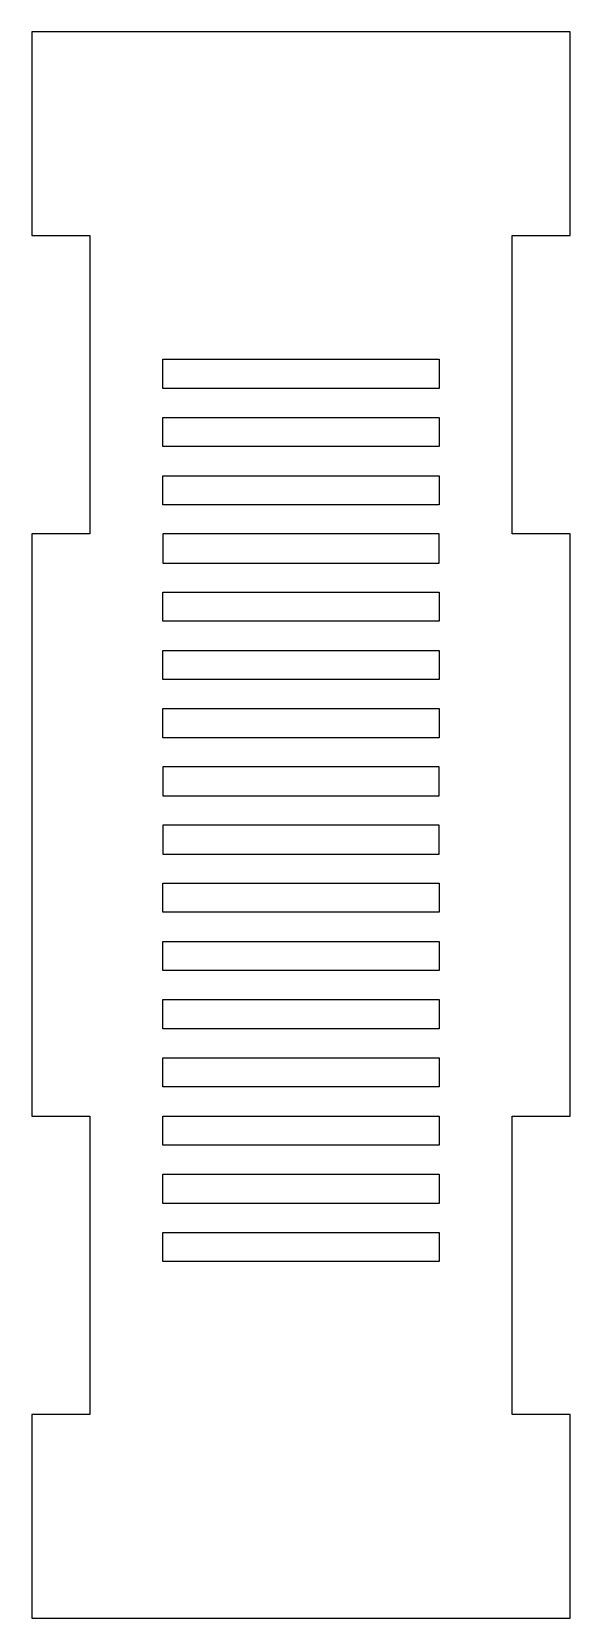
# Model space of a CAD drawing. Header units: millimetres. Extents: x -4 to 33, y 5 to 114.
import ezdxf

# ---------------------------------------------------------------- set-up
doc = ezdxf.new("R2010")
doc.units = ezdxf.units.MM
doc.layers.get('0').update_dxf_attribs({"linetype": 'CONTINUOUS'})

msp = doc.modelspace()

# ---------------------------------------------------------------- linework, layer by layer
for points in [[(0, 5), (29, 5), (33, 5), (33, 19), (29, 19), (29, 39.5), (33, 39.5), (33, 79.5), (29, 79.5), (29, 100), (33, 100), (33, 101), (33, 114), (29, 114), (0, 114), (-4, 114), (-4, 100), (0, 100), (0, 79.5), (-4, 79.5), (-4, 39.5), (0, 39.5), (0, 19), (-4, 19), (-4, 5)], [(24, 89.5), (5, 89.5), (5, 91.5), (24, 91.5)], [(24, 85.5), (5, 85.5), (5, 87.5), (24, 87.5)], [(24, 81.5), (5, 81.5), (5, 83.5), (24, 83.5)], [(5, 79.5), (5, 77.5), (24, 77.5), (24, 79.5)], [(24, 73.5), (5, 73.5), (5, 75.5), (24, 75.5)], [(24, 69.5), (5, 69.5), (5, 71.5), (24, 71.5)], [(24, 65.5), (5, 65.5), (5, 67.5), (24, 67.5)], [(5, 63.5), (5, 61.5), (24, 61.5), (24, 63.5)], [(5, 59.5), (5, 57.5), (24, 57.5), (24, 59.5)], [(24, 55.5), (24, 53.5), (5, 53.5), (5, 55.5)], [(5, 51.5), (24, 51.5), (24, 49.5), (5, 49.5)], [(5, 47.5), (24, 47.5), (24, 45.5), (5, 45.5)], [(5, 43.5), (24, 43.5), (24, 41.5), (5, 41.5)], [(5, 39.5), (24, 39.5), (24, 37.5), (5, 37.5)], [(5, 35.5), (24, 35.5), (24, 33.5), (5, 33.5)], [(5, 31.5), (24, 31.5), (24, 29.5), (5, 29.5)]]:
    msp.add_lwpolyline(points, close=True)

doc.saveas('drawing.dxf')
